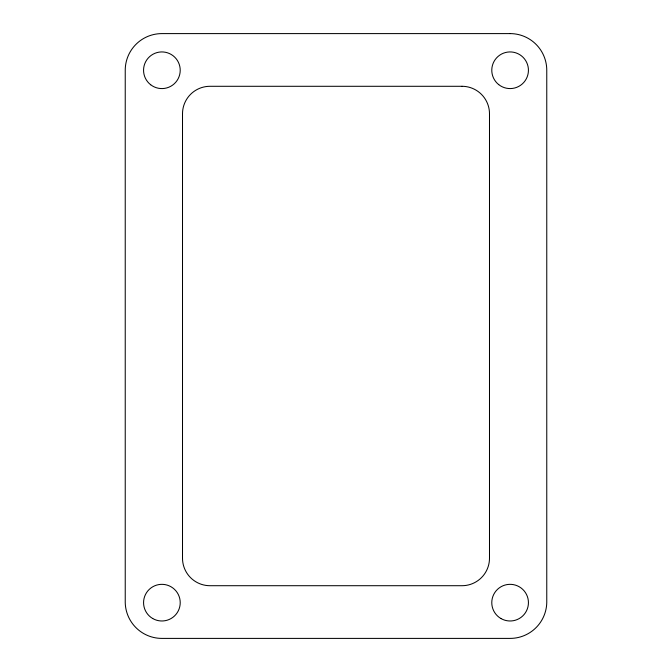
<?xml version="1.0" encoding="UTF-8"?>
<svg xmlns="http://www.w3.org/2000/svg" width="672" height="672" viewBox="0 0 672 672"><rect width="100%" height="100%" fill="white"/><g stroke="black" fill="none" stroke-linecap="round" stroke-linejoin="round"><path stroke-width="1.01" d="M510.107 33.6L161.893 33.6A36.658 36.658 0 0 0 125.236 70.258L125.236 602.658A36.666 36.666 0 0 0 161.893 638.4L510.107 638.4A36.666 36.666 0 0 0 546.764 602.658L546.764 70.258A36.658 36.658 0 0 0 510.107 33.6M462 86.293L210 86.293A27.493 27.493 0 0 0 182.507 113.778L182.507 558.222A27.493 27.493 0 0 0 210 585.707L462 585.707A27.493 27.493 0 0 0 489.493 558.222L489.493 113.778A27.493 27.493 0 0 0 462 86.293M152.729 618.534A18.329 18.329 0 0 0 180.222 602.658A18.329 18.329 0 0 0 152.729 586.79A18.329 18.329 0 0 0 152.729 618.534M150.688 84.764A18.329 18.329 0 0 0 180.054 72.702A18.329 18.329 0 0 0 154.93 53.298A18.329 18.329 0 0 0 150.688 84.764M498.708 84.605A18.329 18.329 0 0 0 528.234 72.946A18.329 18.329 0 0 0 503.378 53.206A18.329 18.329 0 0 0 498.708 84.605M500.942 618.534A18.329 18.329 0 0 0 528.436 602.658A18.329 18.329 0 0 0 500.942 586.79A18.329 18.329 0 0 0 500.942 618.534"/></g></svg>
